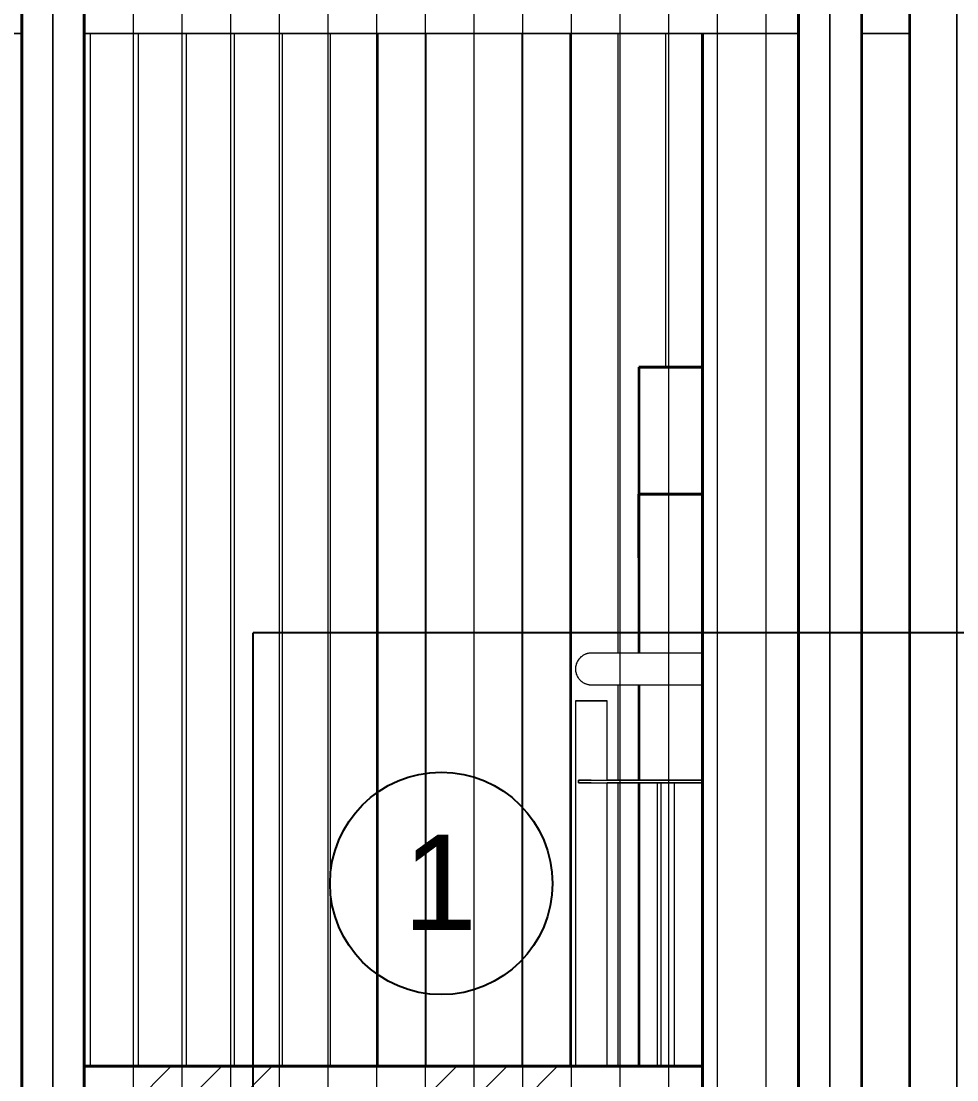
# Model space of a CAD drawing. Header units: millimetres. Extents: x 652554 to 1678317, y -308114 to 170803.
# Drawn here: x 753047 to 754519, y -94103 to -92437 of the extents above; entities that cross this region are included whole.
import ezdxf

# ---------------------------------------------------------------- set-up
doc = ezdxf.new("R2010")
doc.units = ezdxf.units.MM
for name, color, linetype, lineweight in [('A-ANNO-IDEN', 7, 'Continuous', 25), ('A-DETL-GENF', 7, 'Continuous', 35), ('A-FLOR-E', 7, 'Continuous', 35), ('A-FLOR-HRAL', 7, 'Continuous', 25), ('A-GENM', 7, 'Continuous', 9), ('A-GLAZ-CURT', 7, 'Continuous', 9), ('A-WALL-PATT', 7, 'Continuous', 35), ('S-BEAM', 7, 'Continuous', 35), ('S-COLS-E', 7, 'Continuous', 35), ('WALL-E', 7, 'Continuous', 35)]:
    doc.layers.add(name, color=color, linetype=linetype, lineweight=lineweight)
doc.styles.add('Arial_2', font='arial.ttf', dxfattribs={"height": 3})
pattern_1 = [(45, (-623522.15, 0), (-224.5064, 224.5064), []), (45, (-623442.78, 0), (0, 449.0128), []), (45, (-623601.53, 0), (0, 449.0128), [])]

# ---------------------------------------------------------------- blocks, each defined once
blk = doc.blocks.new('PPL-C-AECM-1-PP19-SE-M3-0001_rvt-1-2241-01 ENTRANCE 2 ENLARGED ELEVATION 1')
at = {"layer": 'A-WALL-PATT', "lineweight": 9}
h = blk.add_hatch(dxfattribs=at)
h.set_pattern_fill('FP_2', style=0, pattern_type=2)
h.set_pattern_definition(pattern_1)
h.paths.add_polyline_path([(-627591.4, 106450), (-626469.4, 106450), (-626469.4, 106850), (-627591.4, 106850), (-627591.4, 106501)])
h.paths.add_polyline_path([(-628695.3, 106450), (-628695.3, 106850), (-628813.4, 106850), (-628813.4, 106450), (-628772.4, 106450)])
h.paths.add_polyline_path([(-628593.7, 106450), (-628161.9, 106450), (-628161.9, 106850), (-628593.7, 106850), (-628593.7, 106748)])
h.paths.add_polyline_path([(-629848.5, 106450), (-628913.4, 106450), (-628913.4, 106850), (-629854.5, 106850), (-629854.5, 106450)])
h.paths.add_polyline_path([(-625397.4, 106450), (-625397.4, 106850), (-626369.4, 106850), (-626369.4, 106450), (-625444.3, 106450)])
h.paths.add_polyline_path([(-627911.9, 106450), (-627691.4, 106450), (-627691.4, 106850), (-627911.9, 106850), (-627911.9, 106552.4)])
h = blk.add_hatch(dxfattribs=at)
h.set_pattern_fill('FP_2', style=0, pattern_type=2)
h.set_pattern_definition(pattern_1)
h.paths.add_polyline_path([(-627591.4, 106450), (-626469.4, 106450), (-626469.4, 106850), (-627591.4, 106850), (-627591.4, 106501)])
h.paths.add_polyline_path([(-628695.3, 106450), (-628695.3, 106850), (-628813.4, 106850), (-628813.4, 106450), (-628772.4, 106450)])
h.paths.add_polyline_path([(-628593.7, 106450), (-628161.9, 106450), (-628161.9, 106850), (-628593.7, 106850), (-628593.7, 106748)])
h.paths.add_polyline_path([(-629848.5, 106450), (-628913.4, 106450), (-628913.4, 106850), (-629854.5, 106850), (-629854.5, 106450)])
h.paths.add_polyline_path([(-625397.4, 106450), (-625397.4, 106850), (-626369.4, 106850), (-626369.4, 106450), (-625444.3, 106450)])
h.paths.add_polyline_path([(-627911.9, 106450), (-627691.4, 106450), (-627691.4, 106850), (-627911.9, 106850), (-627911.9, 106552.4)])
at = {"layer": 'A-FLOR-E', "color": 7}
for p, q in [((-625397.4, 107950), (-625497.4, 107950)), ((-625497.4, 107950), (-625397.4, 107950)), ((-625497.4, 107950), (-625497.4, 107750)), ((-625497.4, 107950), (-625497.4, 107750)), ((-625397.4, 107750), (-625497.4, 107750)), ((-625497.4, 107750), (-625397.4, 107750))]:
    blk.add_line(p, q, dxfattribs=at)
at = {"layer": 'S-BEAM', "color": 7}
for p in [(-625497.4, 107650), (-625397.4, 107750)]:
    blk.add_line(p, (-625497.4, 107750), dxfattribs=at)
at = {"layer": 'S-COLS-E', "color": 7}
for p, q in [((-625147.4, 108525), (-625147.4, 106450)), ((-625397.4, 108475), (-625397.4, 106850)), ((-625397.4, 106850), (-625397.4, 108475)), ((-625397.4, 108475), (-625397.4, 106450)), ((-625397.4, 106850), (-625397.4, 108475)), ((-625397.4, 107750), (-625497.4, 107750)), ((-625497.4, 107750), (-625497.4, 107500)), ((-625497.4, 107750), (-625497.4, 107500)), ((-625497.4, 107750), (-625397.4, 107750)), ((-625497.4, 107750), (-625497.4, 107500)), ((-625497.4, 107750), (-625397.4, 107750)), ((-625497.4, 107650), (-625497.4, 107500)), ((-625497.4, 107450), (-625497.4, 107300)), ((-625497.4, 107450), (-625497.4, 107300)), ((-625497.4, 107450), (-625497.4, 107300)), ((-625497.4, 107450), (-625497.4, 107300)), ((-625497.4, 107296), (-625497.4, 106850)), ((-625497.4, 107296), (-625497.4, 106850)), ((-625497.4, 107296), (-625497.4, 106850)), ((-625497.4, 107296), (-625497.4, 106850))]:
    blk.add_line(p, q, dxfattribs=at)
at = {"layer": 'WALL-E', "color": 7}
for p, q in [((-626369.4, 106850), (-625597.4, 106850)), ((-625597.4, 106850), (-626369.4, 106850)), ((-626369.4, 106850), (-625397.4, 106850)), ((-625397.4, 106850), (-626369.4, 106850)), ((-625547.4, 106850), (-625497.4, 106850)), ((-625497.4, 106850), (-625547.4, 106850)), ((-625463.1, 106850), (-625497.4, 106850)), ((-625497.4, 106850), (-625463.1, 106850)), ((-625397.4, 106850), (-625441.4, 106850)), ((-625441.4, 106850), (-625397.4, 106850)), ((-625397.4, 106450), (-625397.4, 106850))]:
    blk.add_line(p, q, dxfattribs=at)
blk = doc.blocks.new('Railing - 21_7mm-17400745-2241-01 ENTRANCE 2 ENLARGED ELEVATION 1')
at = {"layer": 'A-FLOR-HRAL', "color": 7, "lineweight": 9}
for p, q in [((-625468.666772, 107296), (-625468.666772, 106850)), ((-625457.816772, 107296), (-625457.816772, 107296)), ((-625457.816772, 107296), (-625457.816772, 107296))]:
    blk.add_line(p, q, dxfattribs=at)
blk = doc.blocks.new('Railing - 50mm-17400743-2241-01 ENTRANCE 2 ENLARGED ELEVATION 1')
at = {"layer": 'A-FLOR-HRAL', "color": 7, "lineweight": 9}
for p, q in [((-625597.4, 107425), (-625597.4, 106850)), ((-625597.4, 107425), (-625547.4, 107425)), ((-625547.4, 107425), (-625597.4, 107425)), ((-625547.4, 107300), (-625547.4, 107425)), ((-625547.4, 106850), (-625547.4, 107296))]:
    blk.add_line(p, q, dxfattribs=at)
blk = doc.blocks.new('Railing - 21_7mm-V4-2241-01 ENTRANCE 2 ENLARGED ELEVATION 1')
at = {"layer": 'A-FLOR-HRAL', "color": 7, "lineweight": 9}
for p, q in [((-625463.1, 107296), (-625463.1, 106850)), ((-625452.3, 107296), (-625452.3, 107296)), ((-625452.3, 107296), (-625452.3, 107296)), ((-625441.4, 106850), (-625441.4, 107296))]:
    blk.add_line(p, q, dxfattribs=at)
blk = doc.blocks.new('Railing - Railing-6803792-2241-01 ENTRANCE 2 ENLARGED ELEVATION 1')
at = {"layer": 'A-FLOR-HRAL', "color": 7, "lineweight": 9}
for p, q in [((-625592.4, 107296), (-625592.4, 107300)), ((-625592.4, 107300), (-625572.5, 107300)), ((-625572.5, 107300), (-625592.4, 107300)), ((-625592.4, 107300), (-625592.4, 107296)), ((-625592.4, 107300), (-625397.4, 107300)), ((-625572.5, 107296), (-625592.4, 107296)), ((-625592.4, 107296), (-625572.5, 107296)), ((-625592.4, 107296), (-625397.4, 107296)), ((-625397.4, 107300), (-625548.7, 107300)), ((-625548.7, 107296), (-625397.4, 107296)), ((-625547.4, 107300), (-625397.4, 107300)), ((-625397.4, 107300), (-625547.4, 107300)), ((-625397.4, 107296), (-625547.4, 107296)), ((-625397.4, 107296), (-625547.4, 107296))]:
    blk.add_line(p, q, dxfattribs=at)
at = {"color": 7}
for name in ['Railing - 50mm-17400743-2241-01 ENTRANCE 2 ENLARGED ELEVATION 1', 'Railing - 50mm-17400743-2241-01 ENTRANCE 2 ENLARGED ELEVATION 1', 'Railing - 50mm-17400743-2241-01 ENTRANCE 2 ENLARGED ELEVATION 1', 'Railing - 50mm-17400743-2241-01 ENTRANCE 2 ENLARGED ELEVATION 1', 'Railing - 50mm-17400743-2241-01 ENTRANCE 2 ENLARGED ELEVATION 1', 'Railing - 50mm-17400743-2241-01 ENTRANCE 2 ENLARGED ELEVATION 1', 'Railing - 50mm-17400743-2241-01 ENTRANCE 2 ENLARGED ELEVATION 1', 'Railing - 50mm-17400743-2241-01 ENTRANCE 2 ENLARGED ELEVATION 1', 'Railing - 50mm-17400743-2241-01 ENTRANCE 2 ENLARGED ELEVATION 1', 'Railing - 50mm-17400743-2241-01 ENTRANCE 2 ENLARGED ELEVATION 1', 'Railing - 50mm-17400743-2241-01 ENTRANCE 2 ENLARGED ELEVATION 1', 'Railing - 21_7mm-17400745-2241-01 ENTRANCE 2 ENLARGED ELEVATION 1', 'Railing - 21_7mm-V4-2241-01 ENTRANCE 2 ENLARGED ELEVATION 1']:
    blk.add_blockref(name, (0, 0), dxfattribs=at)
blk = doc.blocks.new('DPA_CP_Entrance Louver Grill Vertical Z - Louver Grill Vertical Z-18398441-2241-01 ENTRANCE 2 ENLARGED ELEVATION 1')
at = {"layer": 'A-GLAZ-CURT', "color": 7}
for p, q in [((-628913.4, 108525), (-628913.4, 105750)), ((-628913.4, 105750), (-628913.4, 108525)), ((-628911.4, 108525), (-628911.4, 105750)), ((-628911.4, 108525), (-628911.4, 105750)), ((-628863.4, 105750), (-628863.4, 108525)), ((-628863.4, 106450), (-628863.4, 108525)), ((-628863.4, 108525), (-628863.4, 105750)), ((-628863.4, 108525), (-628863.4, 105750)), ((-628863.4, 108475), (-628863.4, 108525)), ((-628863.4, 108525), (-628863.4, 108475)), ((-628913.4, 108475), (-630035.4, 108475)), ((-630035.4, 108475), (-628913.4, 108475)), ((-628913.4, 108475), (-628913.4, 105810)), ((-628913.4, 106450), (-628913.4, 108475))]:
    blk.add_line(p, q, dxfattribs=at)
blk = doc.blocks.new('DPA_CP_Entrance Louver Grill Vertical Z - Louver Grill Vertical Z-18398571-2241-01 ENTRANCE 2 ENLARGED ELEVATION 1')
at = {"layer": 'A-GLAZ-CURT', "color": 7}
for p, q in [((-625397.4, 108525), (-626703.5, 108525)), ((-625397.4, 108525), (-626703.5, 108525)), ((-626703.5, 108475), (-626469.4, 108475)), ((-626469.4, 108475), (-626703.5, 108475)), ((-626369.4, 108475), (-625397.4, 108475)), ((-625397.4, 108475), (-626369.4, 108475))]:
    blk.add_line(p, q, dxfattribs=at)
blk = doc.blocks.new('Top Rail Type - Top Rail_Internal_-6813356-2241-01 ENTRANCE 2 ENLARGED ELEVATION 1')
at = {"layer": 'A-FLOR-HRAL', "color": 7, "lineweight": 9}
for p, q in [((-625397.4, 107500), (-625572.4, 107500)), ((-625572.4, 107450), (-625397.4, 107450))]:
    blk.add_line(p, q, dxfattribs=at)
for points, knots in [([(-625572.4, 107500), (-625572.9, 107500), (-625574, 107500), (-625575.6, 107499.8), (-625577.3, 107499.5), (-625578.8, 107499.2), (-625580.4, 107498.7), (-625581.9, 107498.1), (-625583.4, 107497.4), (-625584.9, 107496.7), (-625586.3, 107495.8), (-625588, 107494.5), (-625589.7, 107493.1), (-625591.2, 107491.5), (-625592.6, 107489.8), (-625594.1, 107487.5), (-625595.5, 107484.6), (-625596.9, 107480.5), (-625597.4, 107477.2), (-625597.4, 107475)], [-0.5, -0.5, -0.5, -0.5, -0.4791667, -0.4583333, -0.4375, -0.4166667, -0.3958333, -0.375, -0.3541667, -0.3333333, -0.3125, -0.2916667, -0.25, -0.2291667, -0.2083333, -0.1666667, -0.125, -0.0833333, 0, 0, 0, 0]), ([(-625572.4, 107500), (-625572.9, 107500), (-625574, 107500), (-625575.6, 107499.8), (-625577.3, 107499.5), (-625578.8, 107499.2), (-625580.4, 107498.7), (-625581.9, 107498.1), (-625583.4, 107497.4), (-625584.9, 107496.7), (-625586.3, 107495.8), (-625588, 107494.5), (-625589.7, 107493.1), (-625591.2, 107491.5), (-625592.6, 107489.8), (-625594.1, 107487.5), (-625595.5, 107484.6), (-625596.9, 107480.5), (-625597.4, 107477.2), (-625597.4, 107475)], [-0.5, -0.5, -0.5, -0.5, -0.4791667, -0.4583333, -0.4375, -0.4166667, -0.3958333, -0.375, -0.3541667, -0.3333333, -0.3125, -0.2916667, -0.25, -0.2291667, -0.2083333, -0.1666667, -0.125, -0.0833333, 0, 0, 0, 0]), ([(-625597.4, 107475), (-625597.4, 107472.8), (-625596.9, 107469.5), (-625595.5, 107465.4), (-625594.1, 107462.5), (-625592.6, 107460.2), (-625591.2, 107458.5), (-625589.7, 107456.9), (-625588, 107455.5), (-625586.3, 107454.2), (-625584.9, 107453.3), (-625583.4, 107452.6), (-625581.9, 107451.9), (-625580.4, 107451.3), (-625578.8, 107450.8), (-625577.3, 107450.5), (-625575.6, 107450.2), (-625574, 107450), (-625572.9, 107450), (-625572.4, 107450)], [-1, -1, -1, -1, -0.9166667, -0.875, -0.8333333, -0.7916667, -0.7708333, -0.75, -0.7083333, -0.6875, -0.6666667, -0.6458333, -0.625, -0.6041667, -0.5833333, -0.5625, -0.5416667, -0.5208333, -0.5, -0.5, -0.5, -0.5]), ([(-625597.4, 107475), (-625597.4, 107472.8), (-625596.9, 107469.5), (-625595.5, 107465.4), (-625594.1, 107462.5), (-625592.6, 107460.2), (-625591.2, 107458.5), (-625589.7, 107456.9), (-625588, 107455.5), (-625586.3, 107454.2), (-625584.9, 107453.3), (-625583.4, 107452.6), (-625581.9, 107451.9), (-625580.4, 107451.3), (-625578.8, 107450.8), (-625577.3, 107450.5), (-625575.6, 107450.2), (-625574, 107450), (-625572.9, 107450), (-625572.4, 107450)], [-1, -1, -1, -1, -0.9166667, -0.875, -0.8333333, -0.7916667, -0.7708333, -0.75, -0.7083333, -0.6875, -0.6666667, -0.6458333, -0.625, -0.6041667, -0.5833333, -0.5625, -0.5416667, -0.5208333, -0.5, -0.5, -0.5, -0.5])]:
    blk.add_open_spline(points, degree=3, knots=knots, dxfattribs=at)
blk = doc.blocks.new('DPA_CP_Entrance Louver Grill Vertical Z - Louver Grill Vertical Z-V16-2241-01 ENTRANCE 2 ENLARGED ELEVATION 1')
at = {"layer": 'A-GLAZ-CURT', "color": 7}
for p, q in [((-626419.4, 108525), (-626419.4, 105750)), ((-626419.4, 106450), (-626419.4, 108525)), ((-626419.4, 105750), (-626419.4, 108525)), ((-626419.4, 105750), (-626419.4, 108525)), ((-626419.4, 108475), (-626419.4, 108525)), ((-626419.4, 108525), (-626419.4, 108475)), ((-626371.4, 105750), (-626371.4, 108525)), ((-626371.4, 105750), (-626371.4, 108525)), ((-626369.4, 108525), (-626369.4, 105750)), ((-626369.4, 105750), (-626369.4, 108525)), ((-625247.4, 108525), (-625247.4, 105750)), ((-625247.4, 105750), (-625247.4, 108525)), ((-625245.4, 108525), (-625245.4, 105750)), ((-625245.4, 108525), (-625245.4, 105750)), ((-625197.4, 105750), (-625197.4, 108525)), ((-625197.4, 108525), (-625197.4, 105750)), ((-625197.4, 108525), (-625197.4, 105750)), ((-625197.4, 108475), (-625197.4, 108525)), ((-625197.4, 108525), (-625197.4, 108475)), ((-626369.4, 105810), (-626369.4, 108475)), ((-626369.4, 106450), (-626369.4, 108475)), ((-625247.4, 108475), (-626369.4, 108475)), ((-626369.4, 108475), (-625247.4, 108475)), ((-625247.4, 108475), (-625247.4, 105810))]:
    blk.add_line(p, q, dxfattribs=at)
blk = doc.blocks.new('GM_Louver Grill Vertical Z - Z Profile-V33-2241-01 ENTRANCE 2 ENLARGED ELEVATION 1')
at = {"layer": 'A-GENM', "color": 7}
blk.add_line((-626510.9, 106850), (-626510.9, 108475), dxfattribs=at)
blk = doc.blocks.new('GM_Louver Grill Vertical Z - Z Profile-V34-2241-01 ENTRANCE 2 ENLARGED ELEVATION 1')
at = {"layer": 'A-GENM', "color": 7}
for p, q in [((-625530.4, 107500), (-625530.4, 108475)), ((-625530.4, 107300), (-625530.4, 107450)), ((-625530.4, 106850), (-625530.4, 107296))]:
    blk.add_line(p, q, dxfattribs=at)
blk = doc.blocks.new('GM_Louver Grill Vertical Z - Z Profile-V35-2241-01 ENTRANCE 2 ENLARGED ELEVATION 1')
at = {"layer": 'A-GENM', "color": 7}
blk.add_line((-625455, 107950), (-625455, 108475), dxfattribs=at)
blk = doc.blocks.new('GM_Louver Grill Vertical Z - Z Profile-V32-2241-01 ENTRANCE 2 ENLARGED ELEVATION 1')
at = {"layer": 'A-GENM', "color": 7}
blk.add_line((-629039.9, 105750), (-629039.9, 108525), dxfattribs=at)
blk = doc.blocks.new('DPA_CP_Entrance Louver Grill Vertical Z - Louver Grill Vertical Z-18398636-2241-01 ENTRANCE 2 ENLARGED ELEVATION 1')
at = {"layer": 'A-GLAZ-CURT', "color": 7}
for p, q in [((-625147.4, 108525), (-625147.4, 105750)), ((-625147.4, 105750), (-625147.4, 108525)), ((-625147.4, 108525), (-625147.4, 105750)), ((-625147.4, 105750), (-625147.4, 108525)), ((-625147.4, 108475), (-625147.4, 108525)), ((-625147.4, 108525), (-625147.4, 108475)), ((-625072.4, 108525), (-625072.4, 105750)), ((-625072.4, 105750), (-625072.4, 108525)), ((-625072.4, 108525), (-625072.4, 105750)), ((-625072.4, 105750), (-625072.4, 108525)), ((-625072.4, 108525), (-625072.4, 108475)), ((-625072.4, 108475), (-625072.4, 108525)), ((-625070.4, 105750), (-625070.4, 108525)), ((-625070.4, 105750), (-625070.4, 108525)), ((-624997.4, 108525), (-624997.4, 105750)), ((-624997.4, 108525), (-624997.4, 105750)), ((-624997.4, 105750), (-624997.4, 108525)), ((-624997.4, 105750), (-624997.4, 108525)), ((-625072.4, 108475), (-625147.4, 108475)), ((-625147.4, 108475), (-625072.4, 108475))]:
    blk.add_line(p, q, dxfattribs=at)
blk = doc.blocks.new('GM_Louver Grill Vertical Z - Z Profile-V43-2241-01 ENTRANCE 2 ENLARGED ELEVATION 1')
at = {"layer": 'A-GENM', "color": 7}
for p, q in [((-625072.4, 108525), (-625072.4, 105750)), ((-625072.4, 105750), (-625072.4, 108525)), ((-624997.4, 105750), (-624997.4, 108525)), ((-624997.4, 105750), (-624997.4, 108525)), ((-624997.4, 105750), (-624997.4, 108525))]:
    blk.add_line(p, q, dxfattribs=at)
blk = doc.blocks.new('DPA_CP_Entrance Louver Grill Vertical Z - Louver Grill Vertical Z-V44-2241-01 ENTRANCE 2 ENLARGED ELEVATION 1')
at = {"layer": 'A-GLAZ-CURT', "color": 7}
for p, q in [((-625147.4, 108525), (-625147.4, 105750)), ((-625147.4, 105750), (-625147.4, 108525)), ((-625147.4, 108525), (-625147.4, 105750)), ((-625147.4, 105750), (-625147.4, 108525)), ((-625147.4, 108475), (-625147.4, 108525)), ((-625147.4, 108525), (-625147.4, 108475)), ((-625072.4, 108525), (-625072.4, 105750)), ((-625072.4, 105750), (-625072.4, 108525)), ((-625072.4, 108525), (-625072.4, 105750)), ((-625072.4, 105750), (-625072.4, 108525)), ((-625072.4, 108525), (-625072.4, 108475)), ((-625072.4, 108475), (-625072.4, 108525)), ((-624997.4, 108525), (-624997.4, 105750)), ((-624997.4, 108525), (-624997.4, 105750)), ((-624997.4, 105750), (-624997.4, 108525)), ((-624997.4, 105750), (-624997.4, 108525)), ((-625072.4, 108475), (-625147.4, 108475)), ((-625147.4, 108475), (-625072.4, 108475))]:
    blk.add_line(p, q, dxfattribs=at)
blk = doc.blocks.new('DPA_AN_Callout - DPA_AN_Callout-15543106-2241-01 ENTRANCE 2 ENLARGED ELEVATION 1')
at = {"layer": 'A-DETL-GENF', "color": 7, "lineweight": 25}
for p in [(-626104.3, 102798.7), (-622668.8, 107531.8)]:
    blk.add_line(p, (-626104.3, 107531.8), dxfattribs=at)
blk = doc.blocks.new('DPA_TAG_Multi Tags_Specific - Exterior-18332815-2241-01 ENTRANCE 2 ENLARGED ELEVATION 1')
at = {"layer": 'A-ANNO-IDEN', "color": 7}
blk.add_circle((-633898.2, 114308.8), 175, dxfattribs=at)

msp = doc.modelspace()

# ---------------------------------------------------------------- linework, layer by layer
at = {"layer": 'A-FLOR-E', "color": 7}
for p, q in [((754119.1235, -92981.019), (754079.175, -92981.019)), ((754079.175, -92981.019), (754119.1235, -92981.019)), ((754119.1235, -93181.019), (754079.175, -93181.019)), ((754079.175, -93181.019), (754119.1235, -93181.019))]:
    msp.add_line(p, q, dxfattribs=at)
at = {"layer": 'WALL-E', "color": 7}
for p, q in [((754079.175, -93181.019), (754119.1235, -93181.019)), ((754119.1235, -93181.019), (754079.175, -93181.019)), ((753147.1776, -94081.019), (753919.175, -94081.019)), ((753919.175, -94081.019), (753147.1776, -94081.019)), ((753147.1776, -94081.019), (754119.1235, -94081.019)), ((754119.1235, -94081.019), (753147.1776, -94081.019)), ((753969.175, -94081.019), (754019.1235, -94081.019)), ((754019.1235, -94081.019), (753969.175, -94081.019)), ((754053.4005, -94081.019), (754019.175, -94081.019)), ((754053.4005, -94081.019), (754019.175, -94081.019)), ((754119.1235, -94081.019), (754075.1005, -94081.019)), ((754119.1235, -94081.019), (754075.1005, -94081.019))]:
    msp.add_line(p, q, dxfattribs=at)

# ---------------------------------------------------------------- block references
at = {"color": 7, "lineweight": 5}
msp.add_blockref('PPL-C-AECM-1-PP19-SE-M3-0001_rvt-1-2241-01 ENTRANCE 2 ENLARGED ELEVATION 1', (1379516.5465, -200931.019), dxfattribs=at)
at = {"layer": 'A-ANNO-IDEN', "color": 7}
msp.add_blockref('DPA_TAG_Multi Tags_Specific - Exterior-18332815-2241-01 ENTRANCE 2 ENLARGED ELEVATION 1', (1387606.3403, -208102.3214), dxfattribs=at)
at = {"layer": 'A-DETL-GENF', "color": 7}
msp.add_blockref('DPA_AN_Callout - DPA_AN_Callout-15543106-2241-01 ENTRANCE 2 ENLARGED ELEVATION 1', (1379516.5465, -200931.019), dxfattribs=at)
at = {"layer": 'A-FLOR-HRAL', "color": 7, "lineweight": 9}
for name in ['Top Rail Type - Top Rail_Internal_-6813356-2241-01 ENTRANCE 2 ENLARGED ELEVATION 1', 'Railing - Railing-6803792-2241-01 ENTRANCE 2 ENLARGED ELEVATION 1']:
    msp.add_blockref(name, (1379516.5465, -200931.019), dxfattribs=at)
at = {"layer": 'A-GENM', "color": 7}
for name, p in [('GM_Louver Grill Vertical Z - Z Profile-V32-2241-01 ENTRANCE 2 ENLARGED ELEVATION 1', (1382187.1125, -200931.019)), ('GM_Louver Grill Vertical Z - Z Profile-V32-2241-01 ENTRANCE 2 ENLARGED ELEVATION 1', (1382263.6837, -200931.019)), ('GM_Louver Grill Vertical Z - Z Profile-V32-2241-01 ENTRANCE 2 ENLARGED ELEVATION 1', (1382340.255, -200931.019)), ('GM_Louver Grill Vertical Z - Z Profile-V32-2241-01 ENTRANCE 2 ENLARGED ELEVATION 1', (1382416.8262, -200931.019)), ('GM_Louver Grill Vertical Z - Z Profile-V32-2241-01 ENTRANCE 2 ENLARGED ELEVATION 1', (1382493.3975, -200931.019)), ('GM_Louver Grill Vertical Z - Z Profile-V32-2241-01 ENTRANCE 2 ENLARGED ELEVATION 1', (1382569.9687, -200931.019)), ('GM_Louver Grill Vertical Z - Z Profile-V32-2241-01 ENTRANCE 2 ENLARGED ELEVATION 1', (1382646.5399, -200931.019)), ('GM_Louver Grill Vertical Z - Z Profile-V32-2241-01 ENTRANCE 2 ENLARGED ELEVATION 1', (1382723.1112, -200931.019)), ('GM_Louver Grill Vertical Z - Z Profile-V32-2241-01 ENTRANCE 2 ENLARGED ELEVATION 1', (1382799.6824, -200931.019)), ('GM_Louver Grill Vertical Z - Z Profile-V32-2241-01 ENTRANCE 2 ENLARGED ELEVATION 1', (1382876.2537, -200931.019)), ('GM_Louver Grill Vertical Z - Z Profile-V32-2241-01 ENTRANCE 2 ENLARGED ELEVATION 1', (1382952.8249, -200931.019)), ('GM_Louver Grill Vertical Z - Z Profile-V32-2241-01 ENTRANCE 2 ENLARGED ELEVATION 1', (1383029.3961, -200931.019)), ('GM_Louver Grill Vertical Z - Z Profile-V32-2241-01 ENTRANCE 2 ENLARGED ELEVATION 1', (1383105.9674, -200931.019)), ('GM_Louver Grill Vertical Z - Z Profile-V32-2241-01 ENTRANCE 2 ENLARGED ELEVATION 1', (1383182.5386, -200931.019)), ('GM_Louver Grill Vertical Z - Z Profile-V32-2241-01 ENTRANCE 2 ENLARGED ELEVATION 1', (1383259.1099, -200931.019)), ('GM_Louver Grill Vertical Z - Z Profile-V43-2241-01 ENTRANCE 2 ENLARGED ELEVATION 1', (1379516.5465, -200931.019)), ('GM_Louver Grill Vertical Z - Z Profile-V43-2241-01 ENTRANCE 2 ENLARGED ELEVATION 1', (1379516.5465, -200931.019)), ('GM_Louver Grill Vertical Z - Z Profile-V43-2241-01 ENTRANCE 2 ENLARGED ELEVATION 1', (1379516.5465, -200931.019)), ('GM_Louver Grill Vertical Z - Z Profile-V43-2241-01 ENTRANCE 2 ENLARGED ELEVATION 1', (1379516.5465, -200931.019)), ('GM_Louver Grill Vertical Z - Z Profile-V43-2241-01 ENTRANCE 2 ENLARGED ELEVATION 1', (1379516.5465, -200931.019)), ('GM_Louver Grill Vertical Z - Z Profile-V43-2241-01 ENTRANCE 2 ENLARGED ELEVATION 1', (1379516.5465, -200931.019)), ('GM_Louver Grill Vertical Z - Z Profile-V43-2241-01 ENTRANCE 2 ENLARGED ELEVATION 1', (1379516.5465, -200931.019)), ('GM_Louver Grill Vertical Z - Z Profile-V43-2241-01 ENTRANCE 2 ENLARGED ELEVATION 1', (1379516.5465, -200931.019)), ('GM_Louver Grill Vertical Z - Z Profile-V43-2241-01 ENTRANCE 2 ENLARGED ELEVATION 1', (1379516.5465, -200931.019)), ('GM_Louver Grill Vertical Z - Z Profile-V43-2241-01 ENTRANCE 2 ENLARGED ELEVATION 1', (1379516.5465, -200931.019)), ('GM_Louver Grill Vertical Z - Z Profile-V43-2241-01 ENTRANCE 2 ENLARGED ELEVATION 1', (1379516.5465, -200931.019)), ('GM_Louver Grill Vertical Z - Z Profile-V43-2241-01 ENTRANCE 2 ENLARGED ELEVATION 1', (1379516.5465, -200931.019)), ('GM_Louver Grill Vertical Z - Z Profile-V43-2241-01 ENTRANCE 2 ENLARGED ELEVATION 1', (1379516.5465, -200931.019)), ('GM_Louver Grill Vertical Z - Z Profile-V43-2241-01 ENTRANCE 2 ENLARGED ELEVATION 1', (1379516.5465, -200931.019)), ('GM_Louver Grill Vertical Z - Z Profile-V43-2241-01 ENTRANCE 2 ENLARGED ELEVATION 1', (1379516.5465, -200931.019)), ('GM_Louver Grill Vertical Z - Z Profile-V43-2241-01 ENTRANCE 2 ENLARGED ELEVATION 1', (1379516.5465, -200931.019)), ('GM_Louver Grill Vertical Z - Z Profile-V43-2241-01 ENTRANCE 2 ENLARGED ELEVATION 1', (1379516.5465, -200931.019)), ('GM_Louver Grill Vertical Z - Z Profile-V43-2241-01 ENTRANCE 2 ENLARGED ELEVATION 1', (1379516.5465, -200931.019)), ('GM_Louver Grill Vertical Z - Z Profile-V43-2241-01 ENTRANCE 2 ENLARGED ELEVATION 1', (1379516.5465, -200931.019)), ('GM_Louver Grill Vertical Z - Z Profile-V43-2241-01 ENTRANCE 2 ENLARGED ELEVATION 1', (1379516.5465, -200931.019)), ('GM_Louver Grill Vertical Z - Z Profile-V43-2241-01 ENTRANCE 2 ENLARGED ELEVATION 1', (1379516.5465, -200931.019)), ('GM_Louver Grill Vertical Z - Z Profile-V43-2241-01 ENTRANCE 2 ENLARGED ELEVATION 1', (1379516.5465, -200931.019)), ('GM_Louver Grill Vertical Z - Z Profile-V43-2241-01 ENTRANCE 2 ENLARGED ELEVATION 1', (1379516.5465, -200931.019)), ('GM_Louver Grill Vertical Z - Z Profile-V43-2241-01 ENTRANCE 2 ENLARGED ELEVATION 1', (1379516.5465, -200931.019)), ('GM_Louver Grill Vertical Z - Z Profile-V33-2241-01 ENTRANCE 2 ENLARGED ELEVATION 1', (1379667.3926, -200931.019)), ('GM_Louver Grill Vertical Z - Z Profile-V33-2241-01 ENTRANCE 2 ENLARGED ELEVATION 1', (1379742.8157, -200931.019)), ('GM_Louver Grill Vertical Z - Z Profile-V33-2241-01 ENTRANCE 2 ENLARGED ELEVATION 1', (1379818.2388, -200931.019)), ('GM_Louver Grill Vertical Z - Z Profile-V33-2241-01 ENTRANCE 2 ENLARGED ELEVATION 1', (1379893.6619, -200931.019)), ('GM_Louver Grill Vertical Z - Z Profile-V33-2241-01 ENTRANCE 2 ENLARGED ELEVATION 1', (1379969.085, -200931.019)), ('GM_Louver Grill Vertical Z - Z Profile-V33-2241-01 ENTRANCE 2 ENLARGED ELEVATION 1', (1380044.5081, -200931.019)), ('GM_Louver Grill Vertical Z - Z Profile-V33-2241-01 ENTRANCE 2 ENLARGED ELEVATION 1', (1380119.9311, -200931.019)), ('GM_Louver Grill Vertical Z - Z Profile-V33-2241-01 ENTRANCE 2 ENLARGED ELEVATION 1', (1380195.3542, -200931.019)), ('GM_Louver Grill Vertical Z - Z Profile-V33-2241-01 ENTRANCE 2 ENLARGED ELEVATION 1', (1380270.7773, -200931.019)), ('GM_Louver Grill Vertical Z - Z Profile-V33-2241-01 ENTRANCE 2 ENLARGED ELEVATION 1', (1380346.2004, -200931.019)), ('GM_Louver Grill Vertical Z - Z Profile-V33-2241-01 ENTRANCE 2 ENLARGED ELEVATION 1', (1380421.6235, -200931.019)), ('GM_Louver Grill Vertical Z - Z Profile-V34-2241-01 ENTRANCE 2 ENLARGED ELEVATION 1', (1379516.5465, -200931.019)), ('GM_Louver Grill Vertical Z - Z Profile-V35-2241-01 ENTRANCE 2 ENLARGED ELEVATION 1', (1379516.5465, -200931.019))]:
    msp.add_blockref(name, p, dxfattribs=at)
at = {"layer": 'A-GLAZ-CURT', "color": 7}
for name, p in [('DPA_CP_Entrance Louver Grill Vertical Z - Louver Grill Vertical Z-18398441-2241-01 ENTRANCE 2 ENLARGED ELEVATION 1', (1381960.5412, -200931.019)), ('DPA_CP_Entrance Louver Grill Vertical Z - Louver Grill Vertical Z-18398571-2241-01 ENTRANCE 2 ENLARGED ELEVATION 1', (1379516.5465, -200931.019)), ('DPA_CP_Entrance Louver Grill Vertical Z - Louver Grill Vertical Z-V16-2241-01 ENTRANCE 2 ENLARGED ELEVATION 1', (1379516.5465, -200931.019)), ('DPA_CP_Entrance Louver Grill Vertical Z - Louver Grill Vertical Z-18398636-2241-01 ENTRANCE 2 ENLARGED ELEVATION 1', (1379516.5465, -200931.019)), ('DPA_CP_Entrance Louver Grill Vertical Z - Louver Grill Vertical Z-V44-2241-01 ENTRANCE 2 ENLARGED ELEVATION 1', (1379516.5465, -200931.019))]:
    msp.add_blockref(name, p, dxfattribs=at)

# ---------------------------------------------------------------- texts
at = {"layer": 'A-ANNO-IDEN', "color": 7, "lineweight": 9, "insert": (753647.855, -93716.9343), "char_height": 150, "width": 144.30375, "attachment_point": 1, "style": 'Arial_2'}
msp.add_mtext('1', dxfattribs=at)

doc.saveas('drawing.dxf')
